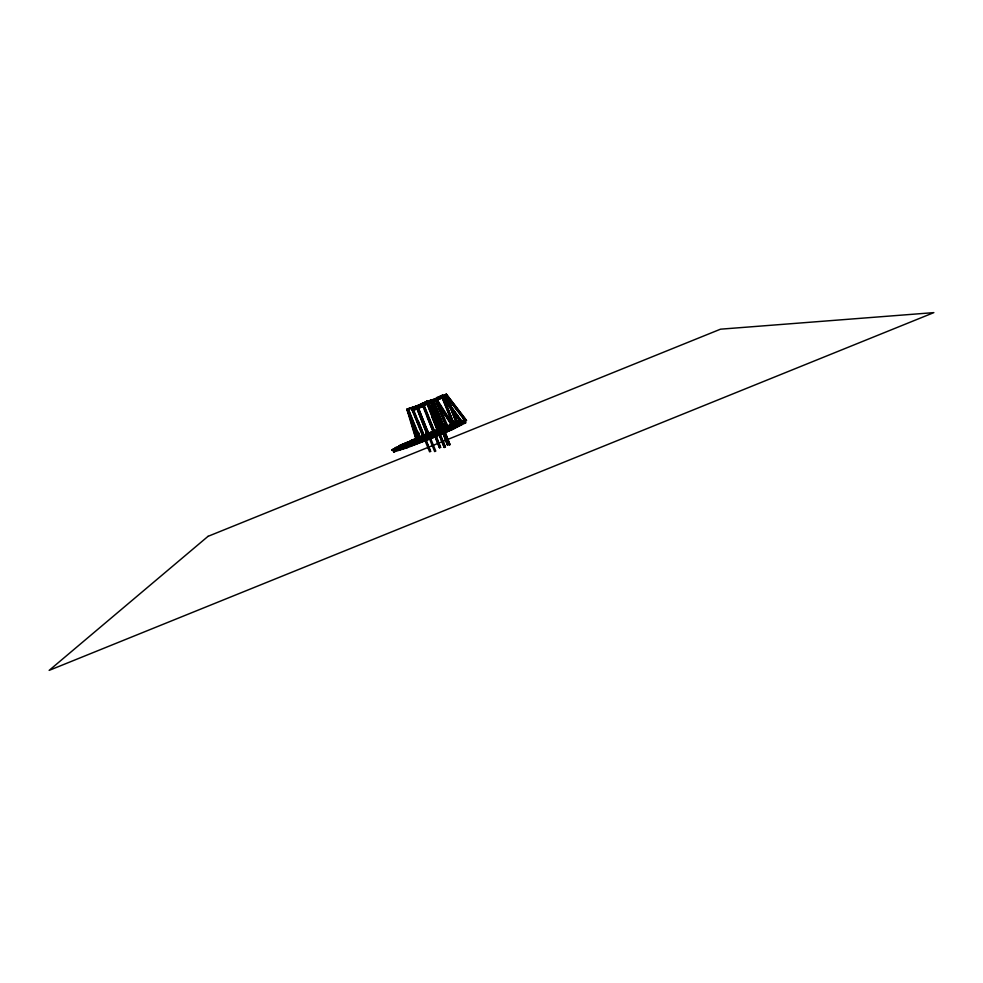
<?xml version="1.0" encoding="UTF-8"?>
<svg xmlns="http://www.w3.org/2000/svg" width="983" height="983" viewBox="0 0 983 983"><rect width="100%" height="100%" fill="white"/><g stroke="black" fill="none" stroke-linecap="round" stroke-linejoin="round"><path stroke-width="1.47" d="M425.614 435.395L425.811 434.83M424.705 436.305L424.545 434.805M424.361 435.887L424.386 434.867M422.813 436.538L423.304 435.309M412.282 441.146L423.169 436.366L423.157 435.371M422.112 436.329L422.063 437.165L421.928 435.862L421.031 436.759M420.97 437.46L420.871 436.821M420.687 436.366L420.822 437.496L419.741 437.779L419.606 436.796L426.855 433.872L427.052 435.358L426.855 433.872M418.819 407.318L418.205 408.424L418.819 407.318L418.119 405.586L415.907 407.306L418.119 405.586M417.677 407.146L416.571 407.564M428.367 437.73L429.657 437.079L417.64 405.77M417.259 407.945L416.62 409.063L415.588 406.434L410.734 408.019L411.435 409.739L416.288 408.166M416.62 409.063L416.792 408.142M429.46 436.526L428.33 437.042L416.374 407.122L417.628 405.598M444.5 432.434L449.501 444.808L444.672 432.299M445.139 432.115L449.968 444.623L444.967 432.25M466.495 420.503L446.356 394.208L466.495 420.503L456.948 424.324L445.373 395.166M464.996 420.601L448.666 399.393M458.324 423.181L455.94 421.289L458.397 423.12L457.845 423.427L446.11 394.355M456.923 423.734L466.298 420.024L456.825 423.808L445.274 395.215M455.694 421.461L458.619 423.673M443.738 428.969L444.93 428.465L443.849 428.907M454.871 419.2L459.884 423.169M412.872 441.957L414.949 440.667L392.192 449.772M412.774 442.055L392.709 449.428M414.58 440.212L413.364 441.748M407.576 444.144L410.353 442.387M397.353 447.253L392.979 450.177L393.679 451.91L395.866 450.435M403.288 445.643L405.758 444.107M396.972 448.518L401.187 445.815M392.979 450.177L397.808 447.081M409.247 443.505L412.246 441.723L392.168 450.386L395.584 447.523L408.203 443.136M392.168 450.386L395.535 448.15M437.263 414.556L437.914 414.248L437.263 414.556L443.53 430.382M447.793 398.312L465.07 420.552M446.737 396.137L421.953 406.016L432.102 401.617M446.982 395.989L446.356 394.208L417.185 405.77L423.378 403.448M446.294 394.834L419.974 404.713M427.556 417.763L439.524 447.793L422.567 405.438M436.305 436.415L440.556 447.4L436.145 436.513M428.576 438.971L414.568 444.353M428.576 439.266L409.825 446.454M427.9 436.919L428.625 439.462L427.863 437.496M428.355 438.025L427.752 436.108L419.544 439.278L408.719 445.152L415.563 441.035M428.072 436.821L423.194 439.585L427.728 436.538M426.806 437.816L423.145 439.045M413.683 443.247L413.13 442.166L407.478 445.078L425.614 438.651L450.497 428.244L444.795 429.927M427.912 437.693L406.114 446.085L406.827 447.855L428.797 439.376M434.437 431.881L433.798 432.065M440.912 428.355L438.848 429.485L439.757 429.055M418.5 440.998L415.748 441.895M426.708 436.513L419.569 440.986M435.002 432.151L433.626 432.741L435.002 432.151L423.956 404.861M442.387 429.46L434.646 432.274L451.787 424.226L434.449 431.807L434.4 430.824M437.14 430.898L438.221 430.308M419.704 440.544L417.111 441.367M427.752 436.108L420.724 439.979M406.827 447.855L406.114 446.085M424.201 438.639L427.74 436.722M427.924 436.624L428.539 437.644L428.514 437.03M407.675 445.557L418.217 439.806L428.084 436.538M409.923 444.697L420.736 438.811M423.12 437.89L410.931 443.751M438.86 429.313L440.937 428.183L429.362 406.225M414.9 442.387L412.282 443.222M433.872 432.102L438.037 429.841M428.428 417.456L427.396 417.849M455.707 426.855L448.187 430.665M461.801 424.337L451.75 429.436M419.446 405.008L436.98 398.545L437.681 400.302L418.955 407.269L418.242 405.524L435.776 399.073L453.925 428.723L465.819 422.751L465.119 421.019L460.683 421.658M450.619 427.838L464.676 420.871L453.802 425M453.212 426.966L464.332 421.437M449.108 428.318L464.873 421.351L464.455 420.294L443.579 428.735M439.88 430.984L444.156 428.871M440.138 430.886L438.467 431.635M444.574 428.699L445.311 428.907L442.915 428.821L456.8 423.218M440.495 430.677L441.748 430.05M443.726 429.645L442.989 429.436L462.243 422.088M443.517 430.284L447.228 428.441M452.352 426.438L455.006 425.123M424.644 402.747L427.691 400.794L436.956 418.34M424.447 402.28L427.691 400.794L439.979 431.537L439.143 431.906L427.445 403.055M422.371 403.853L417.824 406.065L422.248 404.001M452.549 425.123L455.018 423.968M435.248 432.078L435.985 433.036M435.911 431.562L435.641 430.321L445.262 427.114M435.162 431.574L449.219 425.688M415.846 440.912L418.156 440.396M434.646 432.274L451.91 424.177M444.267 428.121L452.266 424.312M456.726 422.432L446.282 427.851M449.624 425.848L454.834 423.501M439.217 435.027L444.255 447.462L445.41 446.982L440.372 434.535M440.617 431.181L447.277 428.539M447.474 428.539L436.243 398.865M453.384 427.027L454.035 426.167L436.612 398.705L438.246 402.747M408.596 442.989L411.164 441.478L399.061 445.815L413.511 439.917M410.808 441.232L398.496 446.7M412.565 440.347L411.533 440.249M413.179 440.151L415.846 438.959M403.62 444.685L409.1 442.239M411.545 441.109L417.333 438.565M445.545 426.389L448.211 428.797L445.545 426.389L445.004 423.992L449.059 428.514L444.648 424.164M447.118 425.688L449.428 428.256M411.054 441.994L420.957 437.607M423.354 436.833L415.92 440.187L416.374 441.281M419.102 440.052L423.194 438.221L422.334 436.747L407.908 442.424M439.069 431.304L428.932 435.678M438.959 431.426L439.782 431.058M444.795 414.777L445.643 414.408M435.69 414.74L447.449 444.967L442.878 432.495M443.984 433.687L448.002 444.795L443.026 432.495M431.942 417.05L433.098 416.571L431.942 417.05L438.099 432.262M396.026 448.899L418.131 439.843L414.224 442.092M415.612 441.121L396.641 448.715M442.043 397.574L453.065 424.865L456.382 423.526L451.578 419.618L456.382 423.526M458.963 422.371L461.445 420.749L443.652 396.321M413.855 442.178L398.496 448.137M417.689 440.519L417.849 439.892L394.797 449.292M400.622 448.015L411.988 443.149M417.296 440.065L393.225 450.312L409.948 444.181M404.947 444.734L393.028 449.833L394.392 451.725M403.78 447.855L410.427 445.778M393.691 449.981L404.873 446.503L405.586 448.26L404.455 446.687M393.642 449.649L413.118 441.416L418.316 440.31M395.485 449.071L415.416 440.654M441.895 429.202L443.272 428.662L443.984 430.198M453.126 424.324L461.445 420.749L453.433 424.226M418.807 405.844L436.808 399.184L435.702 399.614M436.98 398.545L435.408 399.221L446.712 427.163M414.789 408.707L412.135 409.936L416.559 408.314M418.955 407.269L418.647 405.193M418.242 405.524L419.815 404.861M435.838 414.728L435.285 414.912M426.204 440.507L430.615 451.394L429.596 451.824L412.307 409.604M417.849 437.914L419.741 437.116L418.365 432.422L418.979 437.89M417.529 438.516L418.377 438.209L417.529 438.516L416.903 433.036L417.947 438.406M410.464 440.728L424.189 436.01M430.038 435.739L438.516 432.164M429.116 436.157L437.14 432.176M428.895 436.268L450.3 427.765M435.543 434.265L439.757 432.508M444.98 430.271L449.206 428.514M452.635 429.338L430.861 438.565L452.635 429.338L451.922 427.58L430.149 436.796M432.225 437.447L444.967 432.065M430.149 436.55L430.861 438.32L449.907 430.271M436.587 397.66L442.768 395.092L438.185 397.537M431.414 399.884L420.159 405.18M416.227 408.375L412.233 410.169L416.657 408.547M416.325 408.609L412.332 410.402L416.755 408.793M416.411 408.842C401.273 415.416 435.223 401.654 420.724 407.122M425.111 437.779L418.488 421.449L417.456 421.879M412.172 425.59L413.192 425.16M407.404 409.567L418.942 438.074L419.962 437.632L408.412 409.149L407.048 409.678L410.009 408.105L406.839 409.223L415.821 438.885M418.402 437.693L406.839 409.223L410.009 408.105M410.734 408.019L412.627 407.232M411.177 407.834L417.05 405.832L415.133 406.618L415.834 408.35M416.608 406.016L411.373 408.301M408.424 413.143L409.456 412.713L417.025 437.902L416.006 438.332L407.724 410.501M452.377 424.656L462.035 420.663L465.696 420.122L458.692 423.44M444.476 428.109L462.735 420.552M407.736 444.132L405.401 444.549L408.793 443.702M443.542 429.227L446.454 428.096M449.378 426.954L465.696 420.122M447.388 427.974L444.046 428.674M449.366 427.163L456.653 424.214M459.024 423.034L465.143 420.699M451.971 426.217L449.084 426.855L452.278 425.59M454.011 425.307L457.169 424.128M465.119 421.019L465.451 423.022L464.148 421.142L445.643 428.772M418.033 407.724L423.476 405.328L422.592 405.598M418.131 407.957L423.575 405.574L422.69 405.832M418.23 408.191L423.673 405.807L420.626 406.876M418.021 411.177L419.139 410.722M423.083 423.87L424.214 423.415M428.035 437.374L426.401 431.832L428.514 437.189L425.16 438.541M427.531 431.377L429.645 436.735L428.01 431.181M437.951 429.387L428.244 433.306L428.256 434.326M427.31 434.068L425.774 434.314L425.799 435.862M424.521 435.838L426.855 434.891M429.694 434.289L433.098 432.373L433.024 431.377M431.07 433.478L435.211 431.783M424.57 436.366L434.535 432.311M425 437.46L432.606 434.363M427.838 436.821L416.387 407.109M429.927 435.973L428.944 436.354L417.013 406.851M422.235 405.856L445.68 396.493M415.477 439.806L394.822 448.629M414.543 440.347L394.085 449.108M414.285 441.539L413.855 440.814L393.114 449.759M391.984 449.919L414.31 440.495M421.744 403.558L423.636 402.809L419.09 405.021L431.648 399.798L430.628 400.155M427.064 401.617L439.708 431.672L438.664 432.115L427.064 403.239M393.679 451.91L393.446 449.993M449.501 444.808L450.153 444.488M434.339 416.608L435.346 416.214M435.985 425.307L437.128 427.851M436.857 427.47L437.853 429.792M438.32 426.905L439.315 429.227M440.998 428.219L430.959 410.23M417.271 441.011L421.424 439.389M407.478 445.078L425.614 438.651M408.953 444.783L412.995 443.222M415.87 442.092L422.616 439.487M439.524 447.793L440.703 447.302M400.093 445.913L414.322 440.298L414.9 441.342M441.121 430.37L464.873 421.351M445.655 429.731L438.185 431.746L461.088 422.653M451 427.224L459.86 423.268M441.158 431.119L445.262 429.583M445.815 429.313L458.017 424.189M453.925 428.723L453.63 426.806M444.242 426.954L446.036 426.303M454.797 423.132L456.604 422.481M457.697 422.076L463.693 420.908M444.881 427.335L450.226 425.393M451.971 424.693L450.951 424.533M456.8 422.936L455.829 423.292M434.449 431.807L437.926 430.566M439.02 430.185L441.797 429.178M437.054 431.095L441.17 429.608L437.275 431.34L436.722 429.89L437.152 431.39M435.69 433.171L438.43 432.188M442.768 395.092L442.399 395.768M431.598 400.351L430.873 400.081M412.369 439.88L420.785 436.993M405.684 442.866L422.211 437.128L422.26 436.268M444.599 429.448L446.737 428.711M446.909 428.699L454.035 426.167L452.426 426.806L437.754 402.956L452.905 426.597M403.755 443.726L422.751 437.128M401.826 444.586L421.805 437.558M412.577 440.925L419.692 437.939M454.232 426.647L447.105 429.178L435.788 401.199M399.061 445.815L405.451 444.156M407.417 443.087L417.652 438.86M406.372 443.542L401.949 444.525M409.112 442.706L413.413 441.134L413.732 441.711M445.41 446.982L440.065 434.646M444.255 447.462L426.622 402.981M451.652 422.063L454.49 424.251L451.652 422.063L451.013 419.802M452.696 421.732L455.301 423.992L452.696 421.732L451.811 419.544M453.827 423.992L443.296 396.419M407.49 409.493L410.206 408.572M413.487 407.54L416.792 406.483M443.075 428.711L431.869 401.887M413.548 441.244L418.131 439.843M408.363 443.923L412.934 442.547M404.406 445.692L409.727 444.033M393.028 449.833L407.515 445.274M393.974 451.897L405.586 448.26M447.449 444.967L448.408 444.623M441.871 430.382L449.108 428.281M451.922 427.58L452.463 429.387M450.497 428.244L439.512 431.205L462.919 421.744M445.311 429.976L448.051 428.723M435.801 432.753L443.444 431.242M419.778 437.177L415.625 438.43L419.336 437.361L407.859 408.793M442.043 431.267L434.805 433.724M419.557 437.312L423.181 436.44M432.225 434.265L439.831 432.766L428.883 435.715M424.005 436.575L422.997 437.005L411.938 409.714M431.033 434.769L438.627 433.282L435.567 434.105M428.883 435.874L435.002 434.805M428.895 436.071L433.786 435.322M431.365 435.985L433.442 434.904M430.861 438.32L430.308 436.513M430.615 451.394L426.044 440.544M465.893 420.589L462.035 420.663M460.216 421.854L463.177 421.424M458.545 422.96L461.088 422.604M458.09 423.157L460.634 422.788M462.391 423.354L465.352 422.948M452.721 425.123L455.793 424.693M453.274 425.172L455.326 424.889M448.137 427.101L450.484 426.794M445.324 428.895L441.772 429.768L430.677 402.366M443.775 429.202L443.112 429.288L465.426 420.663M450.779 419.876L453.175 421.977M443.419 396.407L461.211 420.822M444.23 397.648L446.896 401.31M450.447 406.2L461.125 420.847M443.984 397.734L446.651 401.396M450.214 406.274L461.076 421.388M444.93 400.376L460.155 421.265L444.119 399.135L460.474 421.166L444.685 400.45M440.445 429.239L437.005 424.914L440.015 429.411M436.12 398.914L453.667 426.327M429.276 404.713L440.187 425.381M432.102 410.476L434.953 415.87M437.091 419.913L439.942 425.32M428.834 404.885L441.146 428.158M417.148 441.908L424.509 437.914M415.625 440.286L416.067 441.379M414.629 440.175L414.986 441.318M414.089 440.654L414.359 441.514M414.543 442.362L425.7 437.447M411.005 443.161L411.275 444.169M446.282 394.244L457.918 423.366M442.522 395.178L454.134 423.894M444.685 401.408L452.106 419.753M442.583 397.378L453.63 424.693M442.276 397.488L453.2 424.3M439.573 406.065L448.469 428.072M435.776 399.073L447.634 428.453M436.255 400.99L446.823 427.114M433.945 401.297L444.943 429.067L433.761 401.408M444.488 430.026L442.375 430.763M433.405 403.091L444.033 429.362M444.648 430.726L437.189 432.717M432.753 401.789L443.861 429.497M444.304 430.308L433.614 434.228M432.176 401.777L443.566 429.546M431.635 401.961L436.796 414.715M430.652 400.757L442.289 429.792M430.923 402.28L441.92 429.768M428.244 403.927L439.315 431.267M427.63 403.018L438.418 429.645M426.671 401.199L427.875 401.261L425.467 401.875M427.642 404.148L438.701 431.463M437.41 433.786L430.173 435.715M435.666 430.849L435.764 431.648M435.543 431.942L436.145 433.159M435.297 431.5L435.997 433.22M423.575 405.045L435.199 433.7M423.956 406.495L435.039 433.786M423.132 405.217L433.995 432.053M423.009 405.266L433.995 432.545M432.004 432.815L432.127 432.274M430.738 432.839L430.787 433.847M430.947 433.786L430.701 432.311L431.783 431.881L432.041 433.343L431.942 431.82M429.546 434.351L429.325 432.876M417.972 406.471L418.697 408.228M418.328 408.019L435.776 451.111L434.67 451.566L428.49 436.305M417.492 406.667L429.424 436.157M417.284 406.888L428.391 434.289M428.797 436.415L416.853 406.925L428.969 436.784L418.66 410.919M416.681 407.097L428.33 435.911M427.2 434.277L427.2 435.297M425.922 432.016L426.831 434.265M413.315 409.186L424.951 437.828M412.872 409.37L423.747 436.194M412.749 409.419L423.624 436.255M413.081 410.894L420.515 429.239M421.658 432.065L423.378 436.292M422.457 436.71L423.169 438.43M407.847 409.383L419.213 437.41M407.957 410.28L418.402 436.059M416.46 433.22L418.279 437.73M409.85 415.662L416.583 438.086M408.867 412.958L416.448 438.148M409.186 414.814L416.214 438.185M418.365 432.422L419.422 437.705M434.253 430.886L434.351 431.844L433.257 432.287L433.171 431.316M429.473 432.815L429.51 433.822M428.084 433.368L428.109 434.388M208.04 536.337L49.15 670.381L933.85 312.619L720.514 329.182L208.04 536.337M460.118 422.997L455.043 419.077L460.118 422.997M450.275 427.961L445.852 423.624L450.275 427.961M398.471 450.042L408.228 447.019L398.471 450.042"/></g></svg>
